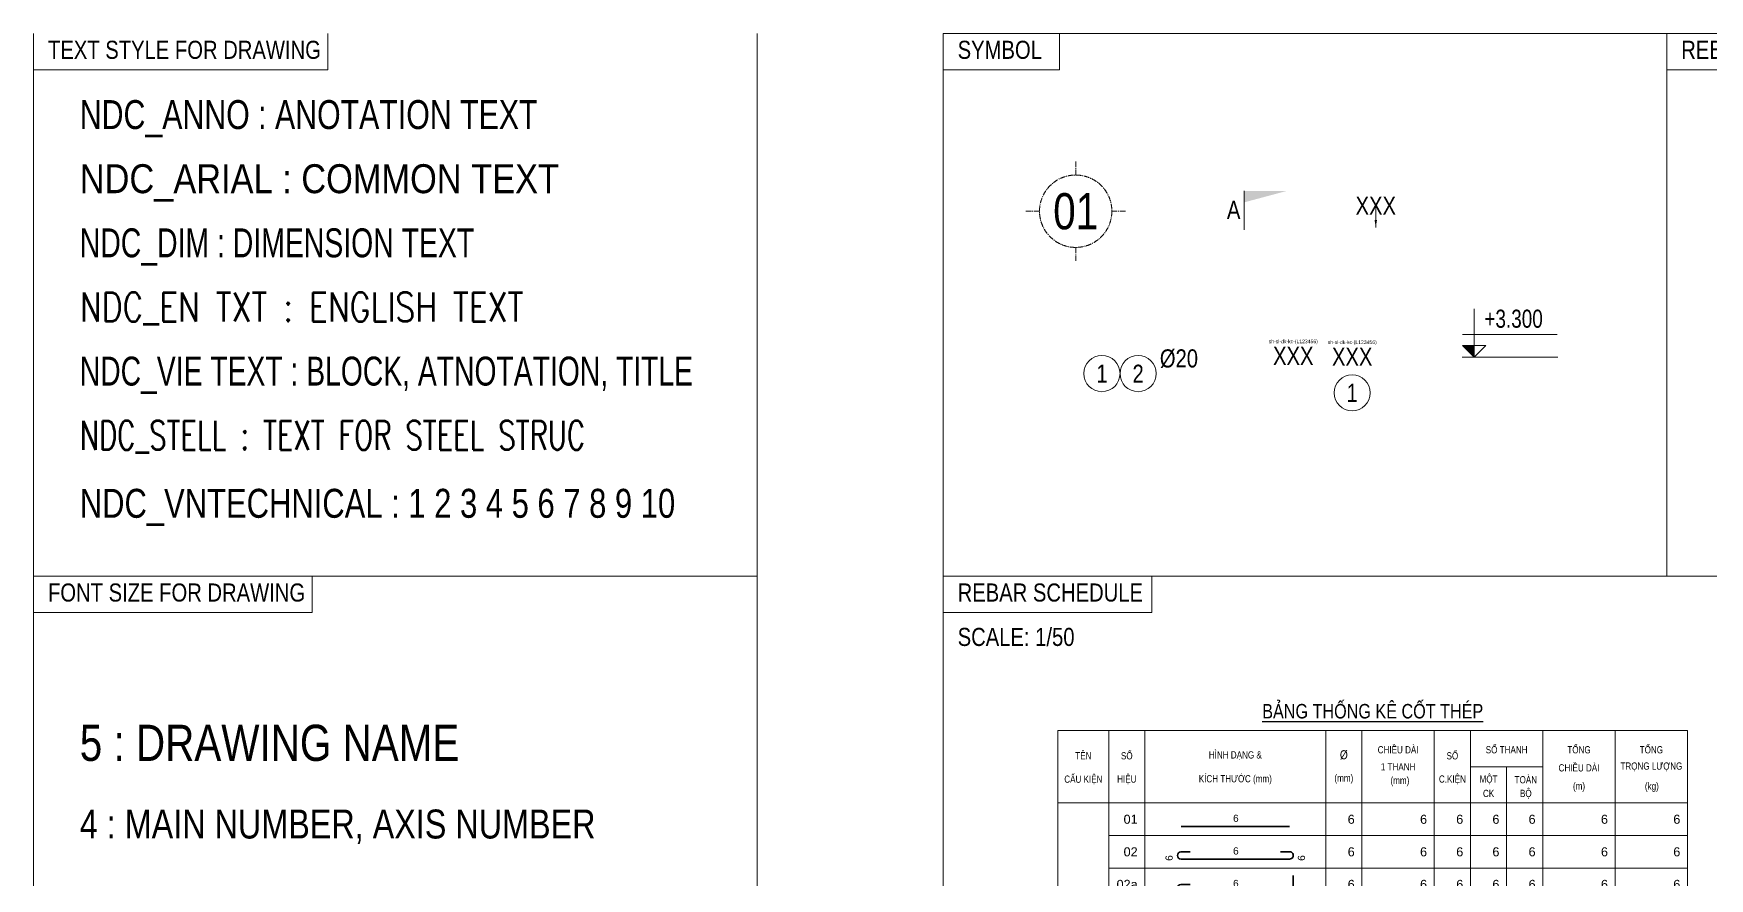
# Model space of a CAD drawing. Header units: millimetres. Extents: x -186788 to 266101, y -9748 to 236614.
# Drawn here: x -128334 to -105172, y 201641 to 213317 of the extents above; entities that cross this region are included whole.
import ezdxf
from ezdxf.enums import TextEntityAlignment as Align

# ---------------------------------------------------------------- set-up
doc = ezdxf.new("R2010")
doc.units = ezdxf.units.MM
doc.header["$MEASUREMENT"] = 0
doc.linetypes.add('CENTER2', pattern=[1.125, 0.75, -0.125, 0.125, -0.125])
for name, color, linetype, lineweight in [('$1$NDC_S_ANNO', 7, 'Continuous', 20), ('$1$NDC_S_DIM', 1, 'Continuous', 15), ('kata_net khung', 3, 'Continuous', 20), ('kata_text', 7, 'Continuous', 30), ('kata_thep chu', 1, 'Continuous', 35), ('NDC_FRAME', 7, 'Continuous', 20), ('NDC_S_AXIS', 5, 'CENTER2', 13), ('NDC_S_TEXT SYMBOL', 7, 'Continuous', 20), ('NDC_S_VN TEXT', 7, 'Continuous', 20)]:
    doc.layers.add(name, color=color, linetype=linetype, lineweight=lineweight)
doc.styles.add('$1$NDC_DIM', font='', dxfattribs={"width": 0.75})
doc.styles.add('$2$ARIAL', font='arial.ttf', dxfattribs={"width": 0.8})
doc.styles.add('ARIAL', font='arial.ttf', dxfattribs={"width": 0.8})
doc.styles.add('kata_text', font='arial.ttf', dxfattribs={"width": 0.8})
doc.styles.add('NDC_ANNO', font='', dxfattribs={"width": 0.8})
doc.styles.add('NDC_ARIAL', font='arial.ttf', dxfattribs={"width": 0.85})
doc.styles.add('NDC_DIM', font='', dxfattribs={"width": 0.75})
doc.styles.add('NDC_EN TXT', font='romans.shx', dxfattribs={"width": 0.8})
doc.styles.add('NDC_STEEL', font='romans.shx', dxfattribs={"width": 0.8})
doc.styles.add('NDC_VIE TXT', font='arial.ttf', dxfattribs={"width": 0.8})
doc.styles.add('NDC_VNTEKNICAL', font='VnTeknical.TTF', dxfattribs={"width": 0.8})
doc.styles.get('$1$NDC_DIM').set_extended_font_data('Dotum')
doc.styles.get('NDC_ANNO').set_extended_font_data('Dotum')
doc.styles.get('NDC_DIM').set_extended_font_data('Dotum')
doc.dimstyles.new('$1$NDC_dim_iso', dxfattribs={"dimtxt": 2.2, "dimasz": 1, "dimexe": 1.5, "dimexo": 2.5, "dimgap": 1, "dimtad": 1, "dimdec": 0, "dimzin": 0, "dimdsep": 46, "dimtxsty": '$1$NDC_DIM', "dimblk": '$1$DIMMARK', "dimcen": 0.09, "dimdle": 1.2, "dimclrd": 1, "dimclre": 1, "dimclrt": 3, "dimadec": 0, "dimazin": 0, "dimtfac": 1, "dimtdec": 0, "dimtix": 1, "dimtofl": 0, "dimtmove": 0, "dimatfit": 3, "dimfxl": 0, "dimtolj": 1, "dimtzin": 0, "dimarcsym": 0})

# ---------------------------------------------------------------- blocks, each defined once
blk = doc.blocks.new('dang01')
at = {"layer": 'kata_net khung'}
for p, q in [((0, 0), (0, -900)), ((1405, 0), (1405, -900)), ((2405, 0), (2405, -900)), ((7405, 0), (7405, -900)), ((8405, 0), (8405, -900)), ((10405, 0), (10405, -900)), ((11405, 0), (11405, -900)), ((12405, 0), (12405, -900)), ((13405, 0), (13405, -900)), ((15405, 0), (15405, -900)), ((17405, 0), (17405, -900)), ((1405, -900), (17405, -900))]:
    blk.add_line(p, q, dxfattribs=at)
at = {"layer": 'kata_thep chu'}
blk.add_line((3405, -650), (6405, -650), dxfattribs=at)
at = {"layer": 'kata_text', "style": 'kata_text'}
for p in [(2205, -450), (8205, -450), (10205, -450), (11205, -450), (12205, -450), (13205, -450), (15205, -450), (17205, -450)]:
    blk.add_attdef('D03', text='', height=250, dxfattribs=at).set_placement(p, align=Align.MIDDLE_RIGHT)
blk.add_attdef('00000000', text='', height=200, dxfattribs=at).set_placement((4920, -425), align=Align.MIDDLE_CENTER)
blk = doc.blocks.new('dang02')
at = {"layer": 'kata_net khung'}
for p, q in [((0, 0), (0, -900)), ((1405, 0), (1405, -900)), ((2405, 0), (2405, -900)), ((7405, 0), (7405, -900)), ((8405, 0), (8405, -900)), ((10405, 0), (10405, -900)), ((11405, 0), (11405, -900)), ((12405, 0), (12405, -900)), ((13405, 0), (13405, -900)), ((15405, 0), (15405, -900)), ((17405, 0), (17405, -900)), ((1405, -900), (17405, -900))]:
    blk.add_line(p, q, dxfattribs=at)
at = {"layer": 'kata_thep chu'}
blk.add_lwpolyline([(3655, -450), (3405, -450, 1), (3405, -650), (6405, -650, 1.000854), (6405, -450), (6155, -450)], format="xyb", dxfattribs=at)
at = {"layer": 'kata_text', "style": 'kata_text'}
for p in [(2205, -450), (8205, -450), (10205, -450), (11205, -450), (12205, -450), (13205, -450), (15205, -450), (17205, -450)]:
    blk.add_attdef('D03', text='', height=250, dxfattribs=at).set_placement(p, align=Align.MIDDLE_RIGHT)
for p in [(3073, -699), (6733, -699)]:
    blk.add_attdef('D03', text='', height=200, rotation=90, dxfattribs=at).set_placement(p, align=Align.MIDDLE_LEFT)
blk.add_attdef('D03', text='', height=200, dxfattribs=at).set_placement((4920, -425), align=Align.MIDDLE_CENTER)
blk = doc.blocks.new('*U117')
for p, q in [((0, 5), (0, 7)), ((-5, 0), (-7, 0)), ((5, 0), (7, 0)), ((0, -5), (0, -7))]:
    blk.add_line(p, q)
blk.add_circle((0, 0), 5)
at = {"color": 7, "style": 'kata_text', "width": 0.8}
blk.add_attdef('GRID', text='', height=5, dxfattribs=at).set_placement((0, 0), align=Align.MIDDLE)
blk = doc.blocks.new('*U118')
for centre in [(-7.5, 0), (-2.5, 0)]:
    blk.add_circle(centre, 2.5)
at = {"layer": 'kata_text', "color": 3, "style": 'kata_text', "width": 0.8}
blk.add_attdef('DK1', (0.5, 0.85), '', height=2.5, dxfattribs=at)
at = {"layer": 'kata_text', "color": 7, "style": 'kata_text', "width": 0.8}
for tag, p in [('SH1', (-7.5, 0)), ('SH2', (-2.5, 0))]:
    blk.add_attdef(tag, text='', height=2.5, dxfattribs=at).set_placement(p, align=Align.MIDDLE)
blk = doc.blocks.new('Tieude')
at = {"layer": 'kata_net khung'}
for p, q in [((0, 2000), (0, 0)), ((0, 2000), (17405, 2000)), ((1405, 2000), (1405, 0)), ((2405, 2000), (2405, 0)), ((7405, 2000), (7405, 0)), ((8405, 2000), (8405, 0)), ((10405, 2000), (10405, 0)), ((11405, 1000), (11405, 2000)), ((13405, 2000), (13405, 0)), ((15405, 2000), (15405, 0)), ((17405, 2000), (17405, 0)), ((11405, 1000), (13405, 1000)), ((11405, 1000), (11405, 0)), ((12405, 1000), (12405, 0)), ((0, 0), (17405, 0))]:
    blk.add_line(p, q, dxfattribs=at)
at = {"layer": 'kata_text', "style": 'kata_text', "width": 0.8}
for s, height, p in [('%%UBẢNG THỐNG KÊ CỐT THÉP', 400, (8703, 2594)), ('TÊN', 200, (705, 1333)), ('SỐ', 200, (1905, 1333)), ('HÌNH DẠNG &', 200, (4905, 1333)), ('%%C', 250, (7905, 1333)), ('CHIỀU DÀI', 200, (9405, 1500)), ('SỐ', 200, (10905, 1333)), ('SỐ THANH', 200, (12405, 1500)), ('TỔNG', 200, (14405, 1500)), ('TỔNG', 200, (16405, 1500)), ('1 THANH', 200, (9405, 1000)), ('CHIỀU DÀI', 200, (14405, 1000)), ('TRỌNG LƯỢNG', 200, (16405, 1000)), ('CẤU KIỆN', 200, (705, 667)), ('HIỆU', 200, (1905, 667)), ('KÍCH THƯỚC (mm)', 200, (4905, 667)), ('(mm)', 200, (7905, 667)), ('(mm)', 200, (9455, 599)), ('C.KIỆN', 200, (10905, 667)), ('MỘT', 200, (11905, 667)), ('TOÀN', 200, (12935, 667)), ('(m)', 200, (14405, 443)), ('(kg)', 200, (16418, 443)), ('CK', 200, (11905, 264)), ('BỘ', 200, (12935, 271))]:
    blk.add_text(s, height=height, dxfattribs=at).set_placement(p, align=Align.MIDDLE)
blk = doc.blocks.new('dang02a')
at = {"layer": 'kata_net khung'}
for p, q in [((0, 0), (0, -900)), ((1405, 0), (1405, -900)), ((2405, 0), (2405, -900)), ((7405, 0), (7405, -900)), ((8405, 0), (8405, -900)), ((10405, 0), (10405, -900)), ((11405, 0), (11405, -900)), ((12405, 0), (12405, -900)), ((13405, 0), (13405, -900)), ((15405, 0), (15405, -900)), ((17405, 0), (17405, -900)), ((1405, -900), (17405, -900))]:
    blk.add_line(p, q, dxfattribs=at)
at = {"layer": 'kata_thep chu'}
blk.add_lwpolyline([(3655, -450), (3405, -450, 1), (3405, -650), (6405, -650, 0.415068), (6505, -550), (6505, -200)], format="xyb", dxfattribs=at)
at = {"layer": 'kata_text', "style": 'kata_text'}
for p in [(2205, -450), (8205, -450), (10205, -450), (11205, -450), (12205, -450), (13205, -450), (15205, -450), (17205, -450)]:
    blk.add_attdef('D03', text='', height=250, dxfattribs=at).set_placement(p, align=Align.MIDDLE_RIGHT)
for p in [(3073, -699), (6733, -699)]:
    blk.add_attdef('D03', text='', height=200, rotation=90, dxfattribs=at).set_placement(p, align=Align.MIDDLE_LEFT)
blk.add_attdef('D03', text='', height=200, dxfattribs=at).set_placement((4920, -425), align=Align.MIDDLE_CENTER)
blk = doc.blocks.new('kata_block_KHTCT')
at = {"layer": 'Defpoints', "color": 8, "style": 'kata_text', "width": 0.8}
blk.add_attdef('CONG_THUC', text='', height=0.5, dxfattribs=at).set_placement((0, 2), align=Align.MIDDLE_CENTER)
at = {"layer": 'kata_text', "color": 3, "style": 'kata_text', "width": 0.8}
blk.add_attdef('CHU_THICH', text='', height=2.5, dxfattribs=at).set_placement((0, 0), align=Align.MIDDLE_CENTER)
blk = doc.blocks.new('$1$DIMMARK')
at = {"layer": '$1$NDC_S_DIM', "color": 1}
blk.add_line((-1.5, 0), (1, 0), dxfattribs=at)
at = {"layer": '$1$NDC_S_DIM', "color": 2, "const_width": 0.1}
blk.add_lwpolyline([(-0.42, -0.42), (0.42, 0.42)], dxfattribs=at)
blk = doc.blocks.new('*U188')
blk.add_circle((0, -5), 2.5)
at = {"layer": 'Defpoints', "color": 8, "style": 'kata_text', "width": 0.8}
blk.add_attdef('CONG_THUC', text='', height=0.5, dxfattribs=at).set_placement((0, 2), align=Align.MIDDLE_CENTER)
at = {"layer": 'kata_text', "color": 3, "style": 'kata_text', "width": 0.8}
blk.add_attdef('CHU_THICH', text='', height=2.5, dxfattribs=at).set_placement((0, 0), align=Align.MIDDLE_CENTER)
at = {"layer": 'kata_text', "color": 7, "style": 'kata_text', "width": 0.8}
blk.add_attdef('SH', text='', height=2.5, dxfattribs=at).set_placement((0, -5), align=Align.MIDDLE)
blk = doc.blocks.new('*U119')
at = {"color": 0, "linetype": 'ByBlock', "lineweight": -2}
blk.add_line((0, 4.36), (0, -1), dxfattribs=at)
blk.add_solid([(0, 2.78), (5.89, 4.36), (0, 4.36)], dxfattribs=at)
at = {"color": 0, "linetype": 'ByBlock', "lineweight": -2, "style": 'kata_text', "width": 0.8}
blk.add_attdef('DETAIL', text='', height=2.5, dxfattribs=at).set_placement((-0.5, 1.75), align=Align.MIDDLE_RIGHT)
blk = doc.blocks.new('kata_block_CT')
blk.add_hatch(color=256).paths.add_polyline_path([(0, 1.6), (-1.61, 1.6), (0, 0)])
at = {"ltscale": 50}
h = blk.add_hatch(dxfattribs=at)
h.set_pattern_fill('ANSI31', color=8, scale=1.406251, style=0)
h.set_pattern_definition([(45, (0, 5e-12), (-3.157, 3.157), [])])
h.paths.add_polyline_path([(0, 1.6), (0, 0), (1.61, 1.6)])
at = {"color": 8, "ltscale": 50}
for p, q in [((-1.59, 3.14), (11.47, 3.14)), ((11.56, 0), (-1.64, 0))]:
    blk.add_line(p, q, dxfattribs=at)
for points in [[(0, 6.69), (0, 0)], [(0, 0), (-1.61, 1.6), (0, 1.6)], [(0, 0), (1.61, 1.6), (0, 1.6)]]:
    blk.add_lwpolyline(points, dxfattribs=at)
at = {"color": 3, "style": 'kata_text', "width": 0.8}
blk.add_attdef('CT', (1.41, 4.07), '', height=2.5, dxfattribs=at)
blk = doc.blocks.new('*U45')
at = {"layer": '$1$NDC_S_ANNO', "ltscale": 0.8, "style": '$2$ARIAL', "width": 0.8}
blk.add_attdef('TEN', text='', height=2.5, dxfattribs=at).set_placement((0, 3), align=Align.MIDDLE_CENTER)
at = {"layer": '$1$NDC_S_ANNO', "ltscale": 0.8, "style": '$2$ARIAL', "width": 0.8, "flags": 1}
blk.add_attdef('CHU_THICH', text='', height=2.5, dxfattribs=at).set_placement((0, 0), align=Align.MIDDLE_CENTER)
at = {"layer": 'Defpoints'}
blk.add_leader([(0, 0), (0, 3)], dimstyle='$1$NDC_dim_iso', override={"dimgap": 0.625, "dimtad": 0}, dxfattribs=at)
blk = doc.blocks.new('NDC_S_ISO_A1_B3CC1')
at = {"layer": 'NDC_FRAME'}
for p, q in [((-124176.9, 76145), (-124176.9, 46145)), ((-120107.8, 75645), (-120107.8, 76145)), ((-114176.9, 76145), (-114176.9, 46145)), ((-111604.8, 46145), (-111604.8, 76145)), ((-81604.8, 76145), (-111604.8, 76145)), ((-109996.2, 75645), (-109996.2, 76145)), ((-101604.8, 76145), (-101604.8, 68645)), ((-124176.9, 75645), (-120107.8, 75645)), ((-111604.8, 75645), (-109996.2, 75645)), ((-101604.8, 75645), (-99157.1, 75645)), ((-124176.9, 68645), (-114176.9, 68645)), ((-120327.5, 68145), (-120327.5, 68645)), ((-111604.8, 68645), (-81604.8, 68645)), ((-108722.4, 68145), (-108722.4, 68645)), ((-124176.9, 68145), (-120327.5, 68145)), ((-111604.8, 68145), (-108722.4, 68145))]:
    blk.add_line(p, q, dxfattribs=at)
ref = blk.add_blockref('kata_block_KHTCT', (-106766.5, 71690.4), dxfattribs=dict(xscale=100, yscale=100, zscale=100))
ref.add_attrib('CHU_THICH', 'XXX', dxfattribs={"layer": 'NDC_S_VN TEXT', "color": 3, "height": 250, "style": 'ARIAL', "width": 0.8}).set_placement((-106766.5, 71690.4), align=Align.MIDDLE_CENTER)
ref.add_attrib('CONG_THUC', 'sh-sl-dk-kc-(L123456)', dxfattribs={"layer": 'Defpoints', "color": 8, "height": 50, "style": 'ARIAL', "width": 0.8}).set_placement((-106766.5, 71890.4), align=Align.MIDDLE_CENTER)
ref = blk.add_blockref('dang02a', (-110019.9, 64611.5), dxfattribs=dict(xscale=0.5, yscale=0.5, zscale=0.5))
ref.add_attrib('D03', '02a', dxfattribs={"layer": 'NDC_S_VN TEXT', "height": 125, "style": 'ARIAL'}).set_placement((-108917.3, 64386.5), align=Align.MIDDLE_RIGHT)
ref.add_attrib('D03', '6', dxfattribs={"layer": 'NDC_S_VN TEXT', "height": 100, "rotation": 90, "style": 'ARIAL'}).set_placement((-108483.2, 64262), align=Align.MIDDLE_LEFT)
ref.add_attrib('D03', '6', dxfattribs={"layer": 'NDC_S_VN TEXT', "height": 100, "style": 'ARIAL'}).set_placement((-107560.1, 64399.2), align=Align.MIDDLE_CENTER)
ref.add_attrib('D03', '6', dxfattribs={"layer": 'NDC_S_VN TEXT', "height": 100, "rotation": 90, "style": 'ARIAL'}).set_placement((-106653.7, 64262), align=Align.MIDDLE_LEFT)
ref.add_attrib('D03', '6', dxfattribs={"layer": 'NDC_S_VN TEXT', "height": 125, "style": 'ARIAL'}).set_placement((-105917.3, 64386.5), align=Align.MIDDLE_RIGHT)
ref.add_attrib('D03', '6', dxfattribs={"layer": 'NDC_S_VN TEXT', "height": 125, "style": 'ARIAL'}).set_placement((-104917.3, 64386.5), align=Align.MIDDLE_RIGHT)
ref.add_attrib('D03', '6', dxfattribs={"layer": 'NDC_S_VN TEXT', "height": 125, "style": 'ARIAL'}).set_placement((-104417.3, 64386.5), align=Align.MIDDLE_RIGHT)
ref.add_attrib('D03', '6', dxfattribs={"layer": 'NDC_S_VN TEXT', "height": 125, "style": 'ARIAL'}).set_placement((-103917.3, 64386.5), align=Align.MIDDLE_RIGHT)
ref.add_attrib('D03', '6', dxfattribs={"layer": 'NDC_S_VN TEXT', "height": 125, "style": 'ARIAL'}).set_placement((-103417.3, 64386.7), align=Align.MIDDLE_RIGHT)
ref.add_attrib('D03', '6', dxfattribs={"layer": 'NDC_S_VN TEXT', "height": 125, "style": 'ARIAL'}).set_placement((-102417.3, 64386.5), align=Align.MIDDLE_RIGHT)
ref.add_attrib('D03', '6', dxfattribs={"layer": 'NDC_S_VN TEXT', "height": 125, "style": 'ARIAL'}).set_placement((-101417.3, 64386.5), align=Align.MIDDLE_RIGHT)
at = {"layer": 'NDC_S_AXIS', "xscale": 100, "yscale": 100, "zscale": 100}
blk.add_blockref('*U117', (-109773.5, 73689.3), dxfattribs=at).add_auto_attribs({'GRID': '01'})
at = {"layer": 'NDC_S_VN TEXT', "xscale": 100, "yscale": 100, "zscale": 100}
for name, p, values in [('*U119', (-107447.3, 73533), {'DETAIL': 'A'}), ('*U45', (-105626.2, 73465.8), {'TEN': 'XXX'}), ('*U188', (-105952.3, 71679.2), {'CHU_THICH': 'XXX', 'CONG_THUC': 'sh-sl-dk-kc-(L123456)', 'SH': '1'}), ('*U118', (-108660.9, 71445.4), {'SH1': '1', 'SH2': '2', 'DK1': '%%c20'})]:
    blk.add_blockref(name, p, dxfattribs=at).add_auto_attribs(values)
at = {"layer": 'NDC_S_VN TEXT'}
ref = blk.add_blockref('kata_block_CT', (-104266.5, 71672.3), dxfattribs=dict(at, xscale=100, yscale=100, zscale=100))
ref.add_attrib('CT', '+3.300', (-104125.6, 72079.1), dxfattribs={"layer": 'NDC_S_TEXT SYMBOL', "color": 3, "height": 250, "style": 'NDC_ANNO', "width": 0.8})
at = {"layer": 'NDC_S_VN TEXT', "xscale": 0.5, "yscale": 0.5, "zscale": 0.5}
blk.add_blockref('Tieude', (-110019.9, 65511.5), dxfattribs=at)
at = {"layer": 'NDC_S_VN TEXT'}
ref = blk.add_blockref('dang01', (-110019.9, 65511.5), dxfattribs=dict(at, xscale=0.5, yscale=0.5, zscale=0.5))
ref.add_attrib('D03', '01', dxfattribs={"height": 125, "style": 'ARIAL'}).set_placement((-108917.3, 65286.5), align=Align.MIDDLE_RIGHT)
ref.add_attrib('00000000', '6', dxfattribs={"height": 100, "style": 'ARIAL'}).set_placement((-107560.1, 65299.2), align=Align.MIDDLE_CENTER)
ref.add_attrib('D03', '6', dxfattribs={"height": 125, "style": 'ARIAL'}).set_placement((-105917.3, 65286.5), align=Align.MIDDLE_RIGHT)
ref.add_attrib('D03', '6', dxfattribs={"height": 125, "style": 'ARIAL'}).set_placement((-104917.3, 65286.5), align=Align.MIDDLE_RIGHT)
ref.add_attrib('D03', '6', dxfattribs={"height": 125, "style": 'ARIAL'}).set_placement((-104417.3, 65286.5), align=Align.MIDDLE_RIGHT)
ref.add_attrib('D03', '6', dxfattribs={"height": 125, "style": 'ARIAL'}).set_placement((-103917.3, 65286.5), align=Align.MIDDLE_RIGHT)
ref.add_attrib('D03', '6', dxfattribs={"height": 125, "style": 'ARIAL'}).set_placement((-103417.3, 65286.7), align=Align.MIDDLE_RIGHT)
ref.add_attrib('D03', '6', dxfattribs={"height": 125, "style": 'ARIAL'}).set_placement((-102417.3, 65286.5), align=Align.MIDDLE_RIGHT)
ref.add_attrib('D03', '6', dxfattribs={"height": 125, "style": 'ARIAL'}).set_placement((-101417.3, 65286.5), align=Align.MIDDLE_RIGHT)
ref = blk.add_blockref('dang02', (-110019.9, 65061.5), dxfattribs=dict(at, xscale=0.5, yscale=0.5, zscale=0.5))
ref.add_attrib('D03', '02', dxfattribs={"height": 125, "style": 'ARIAL'}).set_placement((-108917.3, 64836.5), align=Align.MIDDLE_RIGHT)
ref.add_attrib('D03', '6', dxfattribs={"height": 100, "rotation": 90, "style": 'ARIAL'}).set_placement((-108483.2, 64712), align=Align.MIDDLE_LEFT)
ref.add_attrib('D03', '6', dxfattribs={"height": 100, "style": 'ARIAL'}).set_placement((-107560.1, 64849.2), align=Align.MIDDLE_CENTER)
ref.add_attrib('D03', '6', dxfattribs={"height": 100, "rotation": 90, "style": 'ARIAL'}).set_placement((-106653.7, 64712), align=Align.MIDDLE_LEFT)
ref.add_attrib('D03', '6', dxfattribs={"height": 125, "style": 'ARIAL'}).set_placement((-105917.3, 64836.5), align=Align.MIDDLE_RIGHT)
ref.add_attrib('D03', '6', dxfattribs={"height": 125, "style": 'ARIAL'}).set_placement((-104917.3, 64836.5), align=Align.MIDDLE_RIGHT)
ref.add_attrib('D03', '6', dxfattribs={"height": 125, "style": 'ARIAL'}).set_placement((-104417.3, 64836.5), align=Align.MIDDLE_RIGHT)
ref.add_attrib('D03', '6', dxfattribs={"height": 125, "style": 'ARIAL'}).set_placement((-103917.3, 64836.5), align=Align.MIDDLE_RIGHT)
ref.add_attrib('D03', '6', dxfattribs={"height": 125, "style": 'ARIAL'}).set_placement((-103417.3, 64836.7), align=Align.MIDDLE_RIGHT)
ref.add_attrib('D03', '6', dxfattribs={"height": 125, "style": 'ARIAL'}).set_placement((-102417.3, 64836.5), align=Align.MIDDLE_RIGHT)
ref.add_attrib('D03', '6', dxfattribs={"height": 125, "style": 'ARIAL'}).set_placement((-101417.3, 64836.5), align=Align.MIDDLE_RIGHT)
at = {"layer": 'NDC_S_VN TEXT', "color": 3, "style": 'NDC_VIE TXT', "width": 0.8}
for s, p in [('TEXT STYLE FOR DRAWING', (-123976.9, 75920)), ('SYMBOL', (-111404.8, 75920)), ('REBAR BLOCK', (-101404.8, 75920)), ('FONT SIZE FOR DRAWING', (-123976.9, 68420)), ('REBAR SCHEDULE', (-111404.8, 68420)), ('SCALE: 1/50', (-111404.8, 67806.5))]:
    blk.add_text(s, height=250, dxfattribs=at).set_placement(p, align=Align.MIDDLE_LEFT)
at = {"layer": 'NDC_S_VN TEXT'}
for s, height, style, width, p in [('NDC_ANNO : ANOTATION TEXT', 400, 'NDC_ANNO', 0.8, (-123537.6, 75025)), ('NDC_ARIAL : COMMON TEXT ', 400, 'NDC_ARIAL', 0.85, (-123537.6, 74138.7)), ('NDC_DIM : DIMENSION TEXT', 400, 'NDC_DIM', 0.75, (-123537.6, 73252.4)), ('NDC_EN TXT : ENGLISH TEXT', 400, 'NDC_EN TXT', 0.8, (-123537.6, 72366.1)), ('NDC_VIE TEXT : BLOCK, ATNOTATION, TITLE', 400, 'NDC_VIE TXT', 0.7, (-123537.6, 71479.9)), ('NDC_STELL : TEXT FOR STEEL STRUC', 400, 'NDC_STEEL', 0.7, (-123537.6, 70593.6)), ('NDC_VNTECHNICAL : 1 2 3 4 5 6 7 8 9 10', 400, 'NDC_VNTEKNICAL', 0.8, (-123537.6, 69652.7)), ('5 : DRAWING NAME', 500, 'NDC_VIE TXT', 0.8, (-123537.6, 66342.8)), ('4 : MAIN NUMBER, AXIS NUMBER', 400, 'NDC_VIE TXT', 0.8, (-123537.6, 65220.7))]:
    blk.add_text(s, height=height, dxfattribs=dict(at, style=style, width=width)).set_placement(p, align=Align.MIDDLE_LEFT)

msp = doc.modelspace()

# ---------------------------------------------------------------- block references
msp.add_blockref('NDC_S_ISO_A1_B3CC1', (-4157.6, 137172.4))

doc.saveas('drawing.dxf')
